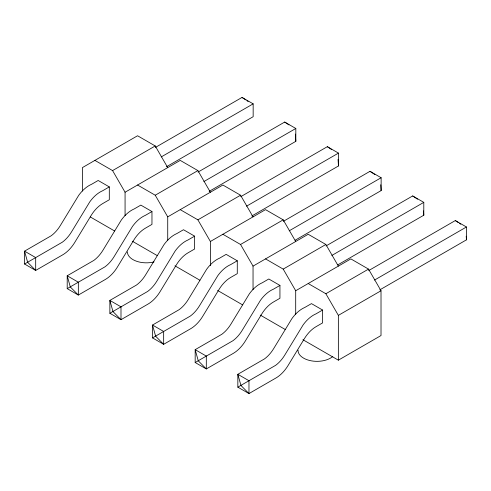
<?xml version="1.0" encoding="UTF-8"?>
<svg xmlns="http://www.w3.org/2000/svg" width="491" height="491" viewBox="0 0 491 491"><rect width="100%" height="100%" fill="white"/><g stroke="black" fill="none" stroke-linecap="round" stroke-linejoin="round"><path stroke-width="0.74" d="M94.904 160.391L112.574 170.592L155.23 145.962L167.726 167.603M155.383 147.447L242.032 97.427L253.16 103.853L253.16 116.705L166.517 166.731M109.309 186.905L102.662 190.741A25.753 14.871 -60 0 0 95.923 195.068L94.831 196.056A25.753 14.871 -60 0 0 89.779 201.862L71.496 231.93A23.715 13.693 -60 0 1 62.326 242.198L24.55 264.011L24.55 251.153L51.193 235.772A23.715 13.693 -60 0 0 60.362 225.504L78.646 195.436A25.753 14.871 -60 0 1 83.697 189.624L84.79 188.642A25.753 14.871 -60 0 1 91.535 184.315L98.175 180.479L109.309 186.905L109.309 199.757L102.662 203.593A24.004 13.858 -60 0 0 91.142 215.451L74.779 242.364A25.354 14.638 -60 0 1 70.17 248.593L69.145 249.692A25.354 14.638 -60 0 1 62.609 254.89L35.683 270.437L24.55 264.011M161.22 156.93L253.16 103.853M125.07 215.684L125.07 192.233L180.222 160.391L197.891 170.592L210.381 192.233M137.566 185.015L155.236 195.222L197.891 170.592M198.039 172.077L284.688 122.05L295.821 128.476L295.821 141.334L209.172 191.361M151.964 211.535L145.324 215.371A25.753 14.871 -60 0 0 138.579 219.698L137.486 220.68A25.753 14.871 -60 0 0 132.435 226.492L114.151 256.56A23.715 13.693 -60 0 1 104.982 266.828L67.206 288.634L67.206 275.782L93.855 260.402A23.715 13.693 -60 0 0 103.018 250.134L121.302 220.066A25.753 14.871 -60 0 1 126.359 214.254L127.445 213.272A25.753 14.871 -60 0 1 134.19 208.939L140.831 205.109L151.964 211.535L151.964 224.387L145.324 228.223A24.004 13.858 -60 0 0 133.798 240.081L117.435 266.994A25.354 14.638 -60 0 1 112.826 273.223L111.801 274.322A25.354 14.638 -60 0 1 105.27 279.514L78.339 295.06L67.206 288.634M203.882 181.56L295.821 128.476M167.726 240.314L167.726 216.862L222.877 185.021L240.547 195.222L253.043 216.862M180.222 209.645L197.891 219.845L240.547 195.222M240.7 196.707L327.344 146.68L338.477 153.106L338.477 165.964L251.828 215.985M194.62 236.159L187.979 239.995A25.753 14.871 -60 0 0 181.234 244.328L180.148 245.31A25.753 14.871 -60 0 0 175.097 251.116L156.813 281.19A23.715 13.693 -60 0 1 147.644 291.451L109.867 313.264L109.867 300.412L136.51 285.026A23.715 13.693 -60 0 0 145.68 274.757L163.963 244.69A25.753 14.871 -60 0 1 169.014 238.884L170.101 237.902A25.753 14.871 -60 0 1 176.846 233.569L183.493 229.733L194.62 236.159L194.62 249.017L187.979 252.853A24.004 13.858 -60 0 0 176.459 264.71L160.097 291.623A25.354 14.638 -60 0 1 155.481 297.853L154.456 298.951A25.354 14.638 -60 0 1 147.926 304.144L120.995 319.69L109.867 313.264M246.537 206.189L338.477 153.106M210.387 265.705L210.387 241.486L265.533 209.645L283.203 219.845L295.699 241.486M222.877 234.275L240.547 244.475L283.203 219.845M283.356 221.337L370.005 171.31L381.133 177.736L381.133 190.588L295.146 240.234M237.282 260.789L230.635 264.624A25.753 14.871 -60 0 0 223.896 268.958L222.804 269.94A25.753 14.871 -60 0 0 217.752 275.746L199.469 305.813A23.715 13.693 -60 0 1 190.299 316.081L152.523 337.894L152.523 325.036L179.166 309.655A23.715 13.693 -60 0 0 188.335 299.387L206.619 269.32A25.753 14.871 -60 0 1 211.67 263.514L212.763 262.532A25.753 14.871 -60 0 1 219.508 258.198L226.148 254.363L237.282 260.789L237.282 273.647L230.635 277.476A24.004 13.858 -60 0 0 219.115 289.334L202.752 316.247A25.354 14.638 -60 0 1 198.143 322.477L197.118 323.575A25.354 14.638 -60 0 1 190.582 328.774L163.656 344.32L152.523 337.894M289.193 230.819L381.133 177.736M253.043 289.567L253.043 266.116L308.195 234.275L325.864 244.475L338.354 266.116M265.539 258.904L283.209 269.105L325.864 244.475M326.012 245.96L412.661 195.94L423.794 202.366L423.794 215.218L337.808 264.864M279.938 285.418L273.297 289.254A25.753 14.871 -60 0 0 266.552 293.581L265.459 294.569A25.753 14.871 -60 0 0 260.408 300.375L242.124 330.443A23.715 13.693 -60 0 1 232.955 340.711L195.179 362.524L195.179 349.666L221.828 334.285A23.715 13.693 -60 0 0 230.991 324.017L249.275 293.949A25.753 14.871 -60 0 1 254.332 288.137L255.418 287.155A25.753 14.871 -60 0 1 262.163 282.828L268.804 278.992L279.938 285.418L279.938 298.27L273.297 302.106A24.004 13.858 -60 0 0 261.771 313.964L245.408 340.877A25.354 14.638 -60 0 1 240.799 347.106L239.774 348.205A25.354 14.638 -60 0 1 233.243 353.403L206.312 368.95L195.179 362.524M331.855 255.443L423.794 202.366M295.699 314.197L295.699 290.746L350.85 258.904L368.52 269.105L381.016 290.746L381.016 335.543L338.36 360.167L302.916 339.711M308.195 283.528L325.864 293.735L368.52 269.105M368.667 270.59L455.317 220.563L466.45 226.989L466.45 239.847L379.801 289.874M322.593 310.048L315.952 313.884A25.753 14.871 -60 0 0 309.207 318.211L308.121 319.193A25.753 14.871 -60 0 0 303.064 325.005L284.78 355.073A23.715 13.693 -60 0 1 275.617 365.341L237.84 387.147L237.84 374.295L264.483 358.909A23.715 13.693 -60 0 0 273.653 348.647L291.936 318.573A25.753 14.871 -60 0 1 296.987 312.767L298.074 311.785A25.753 14.871 -60 0 1 304.819 307.452L311.466 303.616L322.593 310.048L322.593 322.9L315.952 326.736A24.004 13.858 -60 0 0 304.432 338.594L288.064 365.507A25.354 14.638 -60 0 1 283.454 371.736L282.429 372.835A25.354 14.638 -60 0 1 275.899 378.027L248.968 393.573L237.84 387.147M374.51 280.073L466.45 226.989M338.36 360.167L338.36 315.369L381.016 290.746M155.23 145.962L137.56 135.761L82.414 167.603L82.414 191.054M90.289 216.948L114.569 230.966M132.288 241.198L157.224 255.596M174.943 265.827L199.886 280.226M217.605 290.451L242.542 304.85M260.261 315.081L285.197 329.479M455.317 220.563L458.355 222.601M459.57 223.411L460.785 224.227M412.661 195.94L417.522 199.193M370.005 171.31L374.86 174.563M327.344 146.68L331.597 149.528M284.688 122.05L288.941 124.898M242.032 97.427L245.672 99.863M246.887 100.68L248.102 101.496M325.864 293.735L338.36 315.369M283.209 269.105L295.699 290.746M240.547 244.475L253.043 266.116M197.891 219.845L210.387 241.486M155.236 195.222L167.726 216.862M112.574 170.592L125.07 192.233M466.211 236.208L466.45 239.847M423.506 210.854L423.794 215.218M380.752 184.769L381.133 190.588M338.047 159.415L338.477 165.964M295.343 134.061L295.821 141.334M332.769 356.521A19.002 10.968 0 0 1 311.294 360.836A19.002 10.968 0 0 1 298.031 350.175M153.996 261.918A19.002 10.968 0 0 1 127.396 251.865M35.683 257.579L24.55 251.153L27.643 262.304L35.683 270.437L35.683 257.579M78.339 282.208L67.206 275.782L70.299 286.934L78.339 295.06L78.339 282.208M120.995 306.838L109.867 300.412L112.961 311.564L120.995 319.69L120.995 306.838M163.656 331.468L152.523 325.036L155.616 336.188L163.656 344.32L163.656 331.468M206.312 356.092L195.179 349.666L198.272 360.817L206.312 368.95L206.312 356.092M248.968 380.721L237.84 374.295L240.934 385.447L248.968 393.573L248.968 380.721"/></g></svg>
